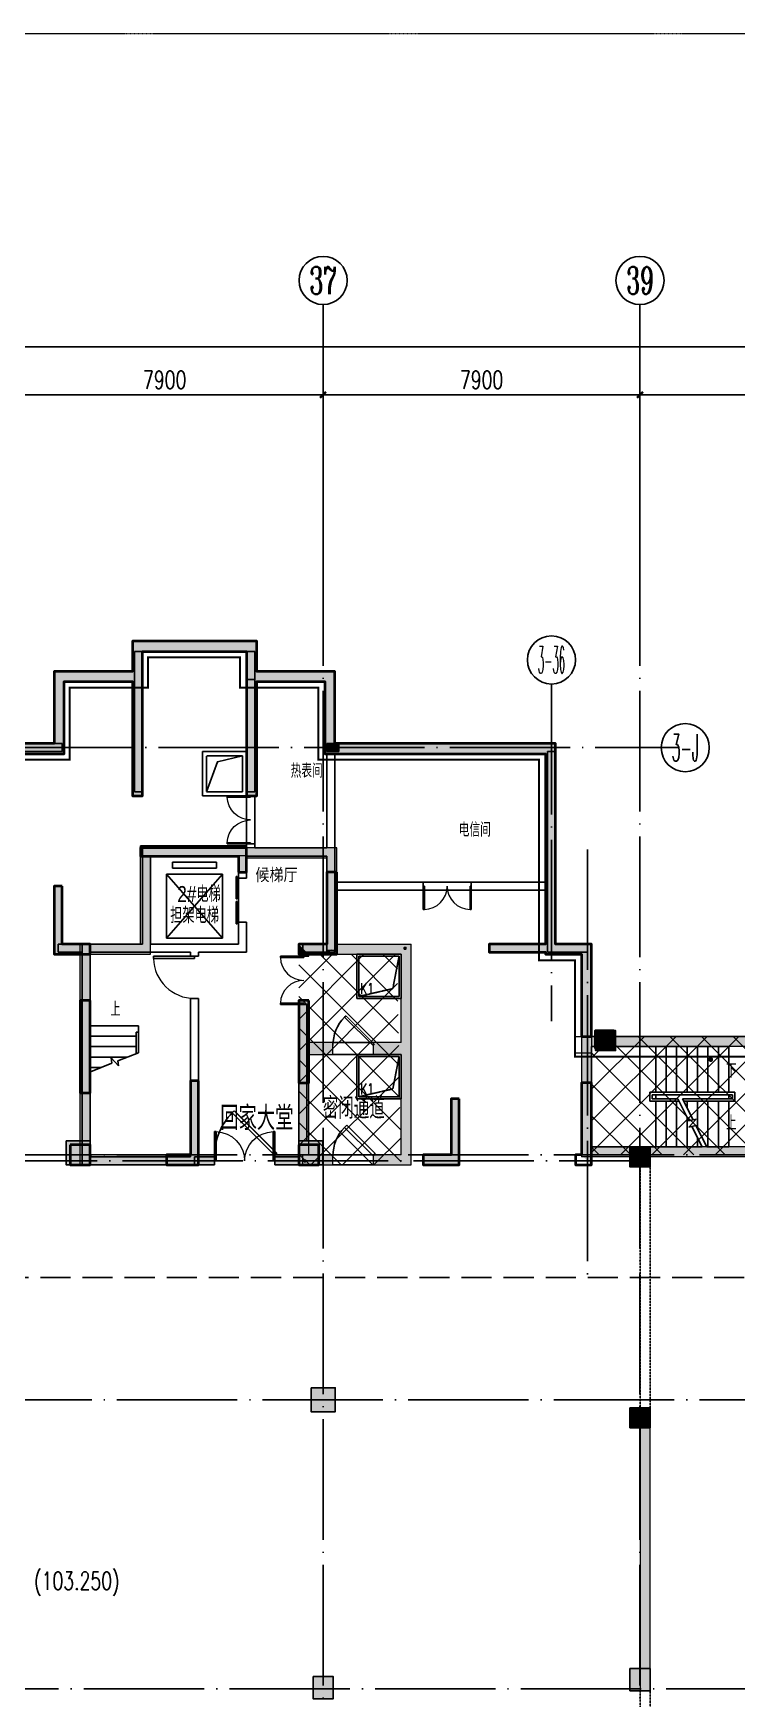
# Model space of a CAD drawing. Extents: x 290727 to 13733020, y 1731457 to 3643100.
# Drawn here: x 663751 to 681288, y 1839174 to 1880676 of the extents above; entities that cross this region are included whole.
import ezdxf
from ezdxf.enums import TextEntityAlignment as Align

# ---------------------------------------------------------------- set-up
doc = ezdxf.new("R2010")
doc.units = 0
doc.header["$LTSCALE"] = 10
for name, pattern in [('ACAD_ISO05W100', [33, 24, -3, 0, -3, 0, -3]), ('DASH', [0.35, 0.25, -0.1]), ('DASHED', [0.75, 0.5, -0.25]), ('DOTE', [2.42, 2, -0.2, 0.02, -0.2])]:
    doc.linetypes.add(name, pattern=pattern)
doc.layers.get('0').update_dxf_attribs({"linetype": 'CONTINUOUS'})
for name, color, linetype in [('-A-车行道路', 8, 'CONTINUOUS'), ('AXIS', 3, 'CONTINUOUS'), ('AXIS_TEXT', 7, 'CONTINUOUS'), ('COLUMN', 9, 'CONTINUOUS'), ('DIM_LEAD', 3, 'CONTINUOUS'), ('DIM_SYMB', 3, 'CONTINUOUS'), ('DOTE', 8, 'DOTE'), ('EVTR', 2, 'CONTINUOUS'), ('PROMPT', 1, 'CONTINUOUS'), ('PUB_HATCH', 8, 'CONTINUOUS'), ('PUB_TEXT', 7, 'CONTINUOUS'), ('SPACE_HATCH', 8, 'CONTINUOUS'), ('STAIR', 2, 'CONTINUOUS'), ('WALL', 255, 'CONTINUOUS'), ('WINDOW', 4, 'CONTINUOUS'), ('X-人防$0$PUB_HATCH', 8, 'CONTINUOUS'), ('主楼轴线', 8, 'CONTINUOUS'), ('人防4..30$0$人防4..30$0$SPACE_HATCH', 8, 'CONTINUOUS'), ('作业图', 4, 'CONTINUOUS'), ('填充', 8, 'CONTINUOUS'), ('房间名称', 7, 'CONTINUOUS'), ('文字', 4, 'CONTINUOUS'), ('防火分区示意线', 4, 'CONTINUOUS'), ('集水坑', 181, 'DASH'), ('雨水管', 2, 'CONTINUOUS')]:
    doc.layers.add(name, color=color, linetype=linetype)
for name, color, linetype, lineweight in [('_0', 7, 'CONTINUOUS', 15), ('X-人防$0$人防', 210, 'CONTINUOUS', 20), ('人防', 210, 'CONTINUOUS', 20), ('人防4..30$0$人防4..30$0$人防', 210, 'CONTINUOUS', 20), ('用地红线', 1, 'CONTINUOUS', 13), ('砼墙', 8, 'CONTINUOUS', 35)]:
    doc.layers.add(name, color=color, linetype=linetype, lineweight=lineweight)
doc.layers.add('DIM_MODI', color=6, linetype='CONTINUOUS', plot=False)
doc.layers.get('0').off()
doc.styles.add('_TCH_AXIS', font='COMPLEX', dxfattribs={"bigfont": 'GBCBIG'})
doc.styles.add('_TCH_DIM', font='SIMPLEX', dxfattribs={"bigfont": 'GBCBIG'})
doc.styles.add('_TCH_DIM_T3', font='SIMPLEX', dxfattribs={"width": 0.705882, "bigfont": 'GBCBIG'})
doc.styles.add('COMPLEX', font='COMPLEX')
doc.styles.add('HNSJY', font='HNSJY-07', dxfattribs={"width": 0.8, "bigfont": 'HNSJY-HZ'})
doc.styles.get("Standard").update_dxf_attribs({"font": 'rs.shx', "bigfont": 'hztxt.shx'})
doc.dimstyles.new('_TCH_ARCH&&150', dxfattribs={"dimtxt": 446.25, "dimasz": 150, "dimexe": 375, "dimexo": 450, "dimgap": 150, "dimtad": 1, "dimdec": 0, "dimzin": 0, "dimdsep": 46, "dimtxsty": '_TCH_DIM_T3', "dimblk": 'ARCHTICK', "dimcen": 0.09, "dimclrt": 7, "dimazin": 2, "dimtfac": 1, "dimtdec": 0, "dimtix": 1, "dimtmove": 2, "dimatfit": 3, "dimfxl": 1, "dimtolj": 1, "dimtzin": 0, "dimarcsym": 0})

# ---------------------------------------------------------------- blocks, each defined once
blk = doc.blocks.new('_AXISO')
blk.add_circle((0, 0), 0.5)
at = {"layer": 'AXIS_TEXT', "style": 'COMPLEX', "width": 1.041667}
blk.add_attdef('A', text='', height=0.56, dxfattribs=at).set_placement((-0.25, -0.28), (0.25, -0.28), align=Align.FIT)
blk = doc.blocks.new('_ArchTick')
at = {"color": 0, "linetype": 'ByBlock', "const_width": 0.4}
blk.add_lwpolyline([(-0.5, -0.5), (0.5, 0.5)], dxfattribs=at)
blk = doc.blocks.new('*D135')
at = {"layer": 'AXIS', "color": 0, "linetype": 'Continuous', "lineweight": -2, "transparency": 16777216}
for p, q in [((16384, 127685), (16384, 132560)), ((235384, 127685), (235384, 132560)), ((16384, 132185), (235384, 132185))]:
    blk.add_line(p, q, dxfattribs=at)
at = {"layer": 'AXIS', "color": 0, "linetype": 'Continuous', "lineweight": -2, "transparency": 16777216, "xscale": 150, "yscale": 150, "zscale": 150, "rotation": 180}
blk.add_blockref('_ArchTick', (16384, 132185), dxfattribs=at)
at = {"layer": 'AXIS', "color": 0, "linetype": 'Continuous', "lineweight": -2, "transparency": 16777216, "xscale": 150, "yscale": 150, "zscale": 150}
blk.add_blockref('_ArchTick', (235384, 132185), dxfattribs=at)
at = {"layer": 'AXIS', "color": 7, "linetype": 'Continuous', "transparency": 16777216, "insert": (125884, 132559), "char_height": 446.2, "attachment_point": 5, "style": '_TCH_DIM_T3'}
blk.add_mtext('\\A1;219000', dxfattribs=at)
blk = doc.blocks.new('*D160')
at = {"layer": 'AXIS', "color": 0, "linetype": 'Continuous', "lineweight": -2, "transparency": 16777216}
for p, q in [((178148.64318, 127685.47137), (178148.64318, 131360.47137)), ((186048.64318, 127685.47137), (186048.64318, 131360.47137)), ((178148.64318, 130985.47137), (186048.64318, 130985.47137))]:
    blk.add_line(p, q, dxfattribs=at)
at = {"layer": 'AXIS', "color": 0, "linetype": 'Continuous', "lineweight": -2, "transparency": 16777216, "xscale": 150, "yscale": 150, "zscale": 150, "rotation": 180}
blk.add_blockref('_ArchTick', (178148.64318, 130985.47137), dxfattribs=at)
at = {"layer": 'AXIS', "color": 0, "linetype": 'Continuous', "lineweight": -2, "transparency": 16777216, "xscale": 150, "yscale": 150, "zscale": 150}
blk.add_blockref('_ArchTick', (186048.64318, 130985.47137), dxfattribs=at)
at = {"layer": 'AXIS', "color": 7, "linetype": 'Continuous', "transparency": 16777216, "insert": (182098.64318, 131358.59637), "char_height": 446.25, "attachment_point": 5, "style": '_TCH_DIM_T3'}
blk.add_mtext('\\A1;7900', dxfattribs=at)
blk = doc.blocks.new('*D161')
at = {"layer": 'AXIS', "color": 0, "linetype": 'Continuous', "lineweight": -2, "transparency": 16777216}
for p, q in [((186048.64318, 127685.47137), (186048.64318, 131360.47137)), ((193948.64318, 127685.47137), (193948.64318, 131360.47137)), ((186048.64318, 130985.47137), (193948.64318, 130985.47137))]:
    blk.add_line(p, q, dxfattribs=at)
at = {"layer": 'AXIS', "color": 0, "linetype": 'Continuous', "lineweight": -2, "transparency": 16777216, "xscale": 150, "yscale": 150, "zscale": 150, "rotation": 180}
blk.add_blockref('_ArchTick', (186048.64318, 130985.47137), dxfattribs=at)
at = {"layer": 'AXIS', "color": 0, "linetype": 'Continuous', "lineweight": -2, "transparency": 16777216, "xscale": 150, "yscale": 150, "zscale": 150}
blk.add_blockref('_ArchTick', (193948.64318, 130985.47137), dxfattribs=at)
at = {"layer": 'AXIS', "color": 7, "linetype": 'Continuous', "transparency": 16777216, "insert": (189998.64318, 131358.59637), "char_height": 446.25, "attachment_point": 5, "style": '_TCH_DIM_T3'}
blk.add_mtext('\\A1;7900', dxfattribs=at)
blk = doc.blocks.new('*D162')
at = {"layer": 'AXIS', "color": 0, "linetype": 'Continuous', "lineweight": -2, "transparency": 16777216}
for p, q in [((193948.64318, 127685.47137), (193948.64318, 131360.47137)), ((201848.64318, 127685.47137), (201848.64318, 131360.47137)), ((193948.64318, 130985.47137), (201848.64318, 130985.47137))]:
    blk.add_line(p, q, dxfattribs=at)
at = {"layer": 'AXIS', "color": 0, "linetype": 'Continuous', "lineweight": -2, "transparency": 16777216, "xscale": 150, "yscale": 150, "zscale": 150, "rotation": 180}
blk.add_blockref('_ArchTick', (193948.64318, 130985.47137), dxfattribs=at)
at = {"layer": 'AXIS', "color": 0, "linetype": 'Continuous', "lineweight": -2, "transparency": 16777216, "xscale": 150, "yscale": 150, "zscale": 150}
blk.add_blockref('_ArchTick', (201848.64318, 130985.47137), dxfattribs=at)
at = {"layer": 'AXIS', "color": 7, "linetype": 'Continuous', "transparency": 16777216, "insert": (197898.64318, 131358.59637), "char_height": 446.25, "attachment_point": 5, "style": '_TCH_DIM_T3'}
blk.add_mtext('\\A1;7900', dxfattribs=at)
blk = doc.blocks.new('$DorLib2D$00000001')
for p, q in [((0.45, 0.975), (0.5, 0.975)), ((0.45, 0), (0.45, 0.975)), ((0.5, 0), (0.5, 0.975)), ((0.5, 0), (0.45, 0))]:
    blk.add_line(p, q)
at = {"lineweight": 13}
blk.add_arc((0.475, 0), 0.975, 91.4693, 180, dxfattribs=at)
blk = doc.blocks.new('$DorLib2D$00000127')
at = {"color": 0, "linetype": 'Continuous'}
for p, q in [((-0.033, 0.795, -93.75), (-0.533, 0.795, -93.75)), ((-0.533, 0.795, -93.75), (-0.533, 0.69, -93.75)), ((-0.033, 0.795, -93.75), (-0.033, 0.69, -93.75)), ((0.033, 0.795, -93.75), (0.033, 0.69, -93.75)), ((0.533, 0.795, -93.75), (0.033, 0.795, -93.75)), ((0.533, 0.795, -93.75), (0.533, 0.69, -93.75)), ((-0.033, 0.69, -93.75), (-0.533, 0.69, -93.75)), ((0.5, 0.5, -93.75), (-0.5, 0.5, -93.75)), ((0.533, 0.69, -93.75), (0.033, 0.69, -93.75))]:
    blk.add_line(p, q, dxfattribs=at)
blk = doc.blocks.new('$DorLib2D$00000002')
for p, q in [((-0.5, 0), (-0.5, 0.4875)), ((-0.475, 0.4875), (-0.5, 0.4875)), ((-0.475, 0), (-0.475, 0.4875)), ((0.475, 0), (0.475, 0.4875)), ((0.475, 0.4875), (0.5, 0.4875)), ((0.5, 0), (0.5, 0.4875)), ((-0.5, 0), (-0.475, 0)), ((0.5, 0), (0.475, 0))]:
    blk.add_line(p, q)
at = {"lineweight": 13}
for centre, start, end in [((-0.4875, 0), 0, 88.53072), ((0.4875, 0), 91.46928, 180)]:
    blk.add_arc(centre, 0.4875, start, end, dxfattribs=at)
blk = doc.blocks.new('A$C26CF02E8')
at = {"layer": '用地红线', "color": 1, "linetype": 'ACAD_ISO05W100', "ltscale": 0.1}
blk.add_lwpolyline([(15026, 140864), (243102, 140866), (258103, 125865), (258104, 39), (205527, 36), (8170, 25), (26, 25), (26, 10201), (25, 125862)], close=True, dxfattribs=at)
blk = doc.blocks.new('_FZH')
blk.add_lwpolyline([(-0.5, -0.5), (0.5, -0.5), (0.5, 0.5), (-0.5, 0.5)], close=True)
at = {"layer": 'PUB_HATCH'}
blk.add_solid([(-0.5, -0.5), (0.5, -0.5), (-0.5, 0.5), (0.5, 0.5)], dxfattribs=at)
blk = doc.blocks.new('X-人防$0$$DorLib2D$00000083')
for p, q in [((-0.207, 0.782), (-0.172, 0.817)), ((0.5, 0.075), (-0.207, 0.782)), ((0.5, 0.075), (0.535, 0.11))]:
    blk.add_line(p, q)
at = {"const_width": 0.025}
blk.add_lwpolyline([(0.535, 0.11), (-0.172, 0.817)], dxfattribs=at)
blk.add_arc((0.5, 0.075), 1, 135, 180)
blk = doc.blocks.new('X-人防$0$$DorLib2D$00000002')
for p, q in [((-0.5, 0), (-0.5, 0.4875)), ((-0.475, 0.4875), (-0.5, 0.4875)), ((-0.475, 0), (-0.475, 0.4875)), ((0.475, 0), (0.475, 0.4875)), ((0.475, 0.4875), (0.5, 0.4875)), ((0.5, 0), (0.5, 0.4875)), ((-0.5, 0), (-0.475, 0)), ((0.5, 0), (0.475, 0))]:
    blk.add_line(p, q)
at = {"lineweight": 13}
for centre, start, end in [((-0.4875, 0), 0, 88.53072), ((0.4875, 0), 91.46928, 180)]:
    blk.add_arc(centre, 0.4875, start, end, dxfattribs=at)
blk = doc.blocks.new('X-人防$0$$DorLib2D$00000079')
for p, q in [((-0.207, 0.807), (-0.151, 0.864)), ((0.557, 0.157), (-0.151, 0.864)), ((0.5, 0.1), (-0.207, 0.807)), ((0.5, 0.1), (0.557, 0.157))]:
    blk.add_line(p, q)
blk.add_arc((0.5, 0.1), 1, 135, 180)
blk = doc.blocks.new('A$C4605627C')
at = {"layer": '雨水管', "color": 2}
blk.add_lwpolyline([(1100, 0), (0, 0), (0, 1100), (1100, 1100)], close=True, dxfattribs=at)
at = {"layer": '雨水管', "color": 2, "linetype": 'DASH'}
blk.add_lwpolyline([(1050, 50), (50, 50), (50, 1050), (1050, 1050)], close=True, dxfattribs=at)
blk.add_lwpolyline([(1050, 1050), (894, 244), (50, 50)], dxfattribs=at)
at = {"layer": 'PUB_TEXT', "color": 6, "style": '_TCH_AXIS', "width": 0.705882}
blk.add_text('K1', height=275.4, dxfattribs=at).set_placement((82, 102))
blk = doc.blocks.new('A$C55C93FC2')
at = {"layer": 'AXIS', "linetype": 'Continuous'}
for p, q in [((186048.6, 127235.5), (186048.6, 133235.5)), ((193948.6, 127235.5), (193948.6, 133235.5))]:
    blk.add_line(p, q, dxfattribs=at)
at = {"layer": 'DOTE', "linetype": 'DOTE', "ltscale": 150}
for p, q in [((186048.6, 127235.5), (186048.6, 52513.6)), ((193948.6, 127235.5), (193948.6, 52513.6)), ((10299.5, 112042.4), (252290.8, 112042.4)), ((10299.5, 105942.4), (252290.8, 105942.4)), ((107484.1, 98742.4), (252290.8, 98742.4))]:
    blk.add_line(p, q, dxfattribs=at)
at = {"layer": 'AXIS', "linetype": 'Continuous'}
ref = blk.add_blockref('_AXISO', (186048.6, 133835.5), dxfattribs=dict(at, xscale=1200, yscale=1200, zscale=1200))
ref.add_attrib('A', '37', dxfattribs={"layer": 'AXIS_TEXT', "linetype": 'Continuous', "height": 678.82, "style": '_TCH_AXIS', "width": 0.636364}).set_placement((185709.2, 133496.1), (186388.1, 133496.1), align=Align.FIT)
ref = blk.add_blockref('_AXISO', (193948.6, 133835.5), dxfattribs=dict(at, xscale=1200, yscale=1200, zscale=1200))
ref.add_attrib('A', '39', dxfattribs={"layer": 'AXIS_TEXT', "linetype": 'Continuous', "height": 678.82, "style": '_TCH_AXIS', "width": 0.636364}).set_placement((193609.2, 133496.1), (194288.1, 133496.1), align=Align.FIT)
for p1, p2, distance, picture, middle in [((16384.1, 127235.5), (235384.4, 127235.5), 4950, '*D135', (125884.3, 132558.6)), ((178148.6, 127235.5), (186048.6, 127235.5), 3750, '*D160', (182098.6, 131358.6)), ((186048.6, 127235.5), (193948.6, 127235.5), 3750, '*D161', (189998.6, 131358.6)), ((193948.6, 127235.5), (201848.6, 127235.5), 3750, '*D162', (197898.6, 131358.6))]:
    dim = blk.add_aligned_dim(p1=p1, p2=p2, distance=distance, dimstyle='_TCH_ARCH&&150', dxfattribs=at)
    dim.commit()
    dim.dimension.update_dxf_attribs({"geometry": picture, "text_midpoint": middle})
blk = doc.blocks.new('车库建筑作业图')
at = {"layer": '_0'}
h = blk.add_hatch(color=8, dxfattribs=at)
h.dxf.hatch_style = 1
h.paths.add_polyline_path([(677770, 2241129), (677770, 2241579), (678220, 2241579), (678220, 2241129)])
h.paths.add_polyline_path([(670370, 2238730), (670370, 2238230), (670870, 2238230), (670870, 2238730)], flags=17)
h.paths.add_polyline_path([(664670, 2238730), (664670, 2238230), (665170, 2238230), (665170, 2238730)], flags=17)
h.paths.add_polyline_path([(677270, 2238230), (677670, 2238230), (677670, 2240280), (677420, 2240280), (677420, 2238480), (677270, 2238480)], flags=17)
h.paths.add_polyline_path([(661370, 2239880), (661170, 2239880), (661170, 2238230), (662070, 2238230), (662070, 2238480), (661370, 2238480)], flags=17)
h.paths.add_polyline_path([(665170, 2242330), (664920, 2242330), (664920, 2240030), (665170, 2240030)], flags=17)
h.paths.add_polyline_path([(670620, 2242330), (670370, 2242330), (670370, 2240280), (670620, 2240280)], flags=17)
h.paths.add_polyline_path([(668870, 2245530), (669070, 2245530), (669070, 2246130), (666420, 2246130), (666420, 2245930), (666670, 2245930), (666670, 2245930), (668870, 2245930)], flags=17)
h.paths.add_polyline_path([(667870, 2240330), (667670, 2240330), (667670, 2238480), (667070, 2238480), (667070, 2238230), (667870, 2238230)], flags=17)
h.paths.add_polyline_path([(671320, 2245530), (671070, 2245530), (671070, 2243730), (670370, 2243730), (670370, 2243480), (671320, 2243480)], flags=17)
h.paths.add_polyline_path([(674370, 2239880), (674170, 2239880), (674170, 2238480), (673470, 2238480), (673470, 2238230), (674370, 2238230)], flags=17)
h.paths.add_polyline_path([(664470, 2245180), (664270, 2245180), (664270, 2243480), (665170, 2243480), (665170, 2243730), (664470, 2243730)], flags=17)
h.paths.add_polyline_path([(660420, 2243530), (660420, 2243730), (658970, 2243730), (658970, 2244130), (658770, 2244130), (658770, 2243530)], flags=17)
h.paths.add_polyline_path([(657670, 2238480), (657670, 2238230), (658270, 2238230), (658270, 2238480), (658070, 2238480), (658070, 2239880), (657870, 2239880), (657870, 2238480)], flags=17)
h.paths.add_polyline_path([(654770, 2239880), (654570, 2239880), (654570, 2238480), (653870, 2238480), (653870, 2238230), (654770, 2238230)], flags=17)
h.paths.add_polyline_path([(651020, 2242330), (650770, 2242330), (650770, 2240030), (651020, 2240030)], flags=17)
h.paths.add_polyline_path([(645570, 2242330), (645320, 2242330), (645320, 2240280), (645570, 2240280)], flags=17)
h.paths.add_polyline_path([(657170, 2244130), (656970, 2244130), (656970, 2243730), (655520, 2243730), (655520, 2243530), (657170, 2243530)], flags=17)
h.paths.add_polyline_path([(646870, 2245530), (647070, 2245530), (647070, 2245930), (649270, 2245930), (649270, 2245930), (649520, 2245930), (649520, 2246130), (646870, 2246130)], flags=17)
h.paths.add_polyline_path([(648270, 2240330), (648070, 2240330), (648070, 2238230), (648870, 2238230), (648870, 2238480), (648270, 2238480)], flags=17)
h.paths.add_polyline_path([(644870, 2245530), (644620, 2245530), (644620, 2243480), (645570, 2243480), (645570, 2243730), (644870, 2243730)], flags=17)
h.paths.add_polyline_path([(651670, 2245180), (651470, 2245180), (651470, 2243730), (650770, 2243730), (650770, 2243480), (651670, 2243480)], flags=17)
h.paths.add_polyline_path([(651370, 2245930), (651370, 2246230), (651670, 2246230), (651670, 2245930)], flags=17)
edge = h.paths.add_edge_path(flags=17)
edge.add_line((677420, 2238480), (677270, 2238480))
edge.add_line((677270, 2238480), (677270, 2238230))
edge.add_line((677270, 2238230), (677670, 2238230))
h.paths.add_polyline_path([(677670, 2241430), (677670, 2241930), (677670, 2243730), (676770, 2243730), (676770, 2248730), (671270, 2248730), (671270, 2250530), (669320, 2250530), (669320, 2251280), (666220, 2251280), (666220, 2250530), (664270, 2250530), (664270, 2248730), (651670, 2248730), (651670, 2250530), (649720, 2250530), (649720, 2251280), (646620, 2251280), (646620, 2250530), (644670, 2250530), (644670, 2248730), (639170, 2248730), (639170, 2243730), (638270, 2243730), (638270, 2238230), (643720, 2238230), (643720, 2237156), (643970, 2237156), (643970, 2238480), (641770, 2238480), (641770, 2239880), (641570, 2239880), (641570, 2238480), (638520, 2238480), (638520, 2243480), (639420, 2243480), (639420, 2243530), (640820, 2243530), (640820, 2243730), (639420, 2243730), (639420, 2248480), (644920, 2248480), (644920, 2250280), (646620, 2250280), (646620, 2247430), (646870, 2247430), (646870, 2251030), (649470, 2251030), (649470, 2247430), (649720, 2247430), (649720, 2250280), (651420, 2250280), (651420, 2248480), (656970, 2248480), (656970, 2247080), (657170, 2247080), (657170, 2248480), (658770, 2248480), (658770, 2247080), (658970, 2247080), (658970, 2248480), (664520, 2248480), (664520, 2250280), (666220, 2250280), (666220, 2247430), (666470, 2247430), (666470, 2251030), (669070, 2251030), (669070, 2247430), (669320, 2247430), (669320, 2250280), (671020, 2250280), (671020, 2248480), (676520, 2248480), (676520, 2243730), (675120, 2243730), (675120, 2243530), (676520, 2243530), (676520, 2243480), (677420, 2243480), (677420, 2241430)])
at = {"layer": 'PUB_HATCH', "linetype": 'Continuous'}
for points in [[(666270, 2251030), (666270, 2247530), (666470, 2247530), (666470, 2251030)], [(669270, 2250330), (669270, 2251030), (669070, 2251030), (669070, 2250330)], [(664470, 2248730), (657070, 2248730), (657070, 2248530), (664470, 2248530)], [(671170, 2248530), (671370, 2248730), (671070, 2248730), (671070, 2248530)], [(671370, 2248530), (671370, 2248730), (671170, 2248530)], [(676570, 2245180), (676770, 2245180), (676770, 2248530), (676570, 2248530)], [(676570, 2243530), (676770, 2243730), (676770, 2245180), (676570, 2245180)], [(677570, 2243730), (676770, 2243730), (676570, 2243530), (677570, 2243530)]]:
    blk.add_hatch(color=256, dxfattribs=at).paths.add_polyline_path(points)
at = {"layer": 'SPACE_HATCH'}
for points in [[(677670, 2241180), (677420, 2241430), (677420, 2238431), (677670, 2238681)], [(682390, 2241270), (682290, 2241430), (677420, 2241430), (677670, 2241180), (682290, 2241180)], [(682540, 2238431), (682290, 2238681), (677670, 2238681), (677420, 2238431)]]:
    blk.add_hatch(color=256, dxfattribs=at).paths.add_polyline_path(points)
at = {"layer": 'X-人防$0$PUB_HATCH'}
for points in [[(666420, 2243731), (666670, 2243481), (666670, 2245931), (666420, 2246181)], [(669070, 2246181), (666420, 2246181), (666670, 2245931), (669070, 2245931)], [(671070, 2245880), (671320, 2246130), (669070, 2246130), (669070, 2245880)], [(671195, 2243606), (671320, 2243731), (671320, 2246130), (671070, 2245880), (671070, 2243731)], [(664920, 2243731), (665170, 2243481), (666670, 2243481), (666420, 2243731)], [(664920, 2238231), (665170, 2238481), (665170, 2243481), (664920, 2243731)], [(670370, 2243731), (670620, 2243481), (671070, 2243481), (671195, 2243606), (671070, 2243731)], [(670370, 2243731), (670370, 2243431), (670620, 2243431), (670620, 2243481)], [(671320, 2243581), (671320, 2243481), (671195, 2243606), (671070, 2243481), (671070, 2243581)], [(671195, 2243606), (671320, 2243481), (672920, 2243481), (673170, 2243731), (671320, 2243731)], [(673004, 2241131), (673170, 2241131), (673170, 2243731), (672920, 2243481), (672920, 2241281)], [(670620, 2241281), (670620, 2242231), (670370, 2242231), (670370, 2241131), (670537, 2241131)], [(670370, 2238231), (670620, 2238481), (670620, 2240981), (670537, 2241131), (670370, 2241131)], [(670620, 2240981), (671220, 2240981), (671220, 2241281), (670620, 2241281), (670537, 2241131)], [(672920, 2241281), (672220, 2241281), (672220, 2240981), (672920, 2240981), (673004, 2241131)], [(672920, 2238481), (673170, 2238231), (673170, 2241131), (673004, 2241131), (672920, 2240981)], [(664920, 2238231), (668270, 2238231), (668270, 2238481), (665170, 2238481)], [(670470, 2238481), (669770, 2238481), (669770, 2238231), (670470, 2238231)], [(670370, 2238231), (671220, 2238231), (671220, 2238481), (670620, 2238481)], [(672920, 2238481), (672220, 2238481), (672220, 2238231), (673170, 2238231)]]:
    blk.add_hatch(color=256, dxfattribs=at).paths.add_polyline_path(points)
at = {"layer": '人防4..30$0$人防4..30$0$SPACE_HATCH'}
for points in [[(678877, 2238580), (678877, 2238181), (679127, 2238181), (679127, 2238580)], [(679127, 2225131), (679127, 2232181), (678877, 2232181), (678877, 2225131)]]:
    blk.add_hatch(color=256, dxfattribs=at).paths.add_polyline_path(points)
at = {"layer": '填充', "linetype": 'Continuous'}
h = blk.add_hatch(dxfattribs=at)
h.set_pattern_fill('ANSI37', color=256, scale=350, style=0)
h.set_pattern_definition([(45, (0, 0), (-392.8862, 392.8862), []), (135, (0, 0), (-392.8862, -392.8862), [])])
h.paths.add_polyline_path([(670370, 2243480), (672820, 2243480), (672920, 2238230), (670370, 2238230)])
h = blk.add_hatch(dxfattribs=at)
h.set_pattern_fill('ANSI37', color=256, scale=350, style=0)
h.set_pattern_definition([(135, (1367640.27, 0), (392.8862, 392.8862), []), (45, (1367640.27, 0), (392.8862, -392.8862), [])])
h.paths.add_polyline_path([(677670, 2238479), (677670, 2241425), (682290, 2241430), (682290, 2242924), (689570, 2242924), (689570, 2238481)])
at = {"layer": '-A-车行道路', "linetype": 'DASH', "ltscale": 300}
blk.add_lwpolyline([(708777, 2235430), (647277, 2235430)], dxfattribs=at)
at = {"layer": '_0', "linetype": 'Continuous'}
for p, q in [((677270, 2241029), (677270, 2241429)), ((677270, 2241429), (677670, 2241429)), ((677670, 2241429), (677670, 2241029)), ((677270, 2241029), (677670, 2241029))]:
    blk.add_line(p, q, dxfattribs=at)
for points in [[(677770, 2241129), (678220, 2241129), (678220, 2241579), (677770, 2241579)], [(664571, 2238830), (665170, 2238830), (665170, 2238230), (664571, 2238230)], [(670971, 2238830), (670370, 2238830), (670370, 2238231), (670971, 2238231)], [(679127, 2238680), (678627, 2238680), (678627, 2238180), (679127, 2238180)]]:
    blk.add_lwpolyline(points, close=True, dxfattribs=at)
at = {"layer": 'AXIS', "linetype": 'Continuous'}
for p, q in [((676670, 2248716), (676670, 2250216)), ((677905, 2248630), (679405, 2248630))]:
    blk.add_line(p, q, dxfattribs=at)
at = {"layer": 'DIM_LEAD', "linetype": 'Continuous', "const_width": 60}
blk.add_lwpolyline([(680635, 2240827, 1), (680643, 2240887, 1)], format="xyb", close=True, dxfattribs=at)
at = {"layer": 'DIM_MODI', "linetype": 'Continuous'}
for p, q in [((666220, 2250530), (666220, 2251280)), ((666220, 2251280), (669320, 2251280)), ((669320, 2251280), (669320, 2250530)), ((664270, 2248730), (664270, 2250530)), ((664270, 2250530), (666220, 2250530)), ((669320, 2250530), (671270, 2250530)), ((671270, 2250530), (671270, 2248730)), ((651670, 2248730), (664270, 2248730)), ((671270, 2248730), (676770, 2248730)), ((676770, 2248730), (676770, 2243730)), ((676770, 2243730), (677670, 2243730)), ((677670, 2243730), (677670, 2241430)), ((677670, 2241430), (682290, 2241430))]:
    blk.add_line(p, q, dxfattribs=at)
at = {"layer": 'DIM_SYMB'}
blk.add_lwpolyline([(665776, 2241830, 0, 0, 0), (665776, 2241220, 80, 0, 0), (665776, 2240920, 0, 0, 0)], format="xyseb", dxfattribs=at)
at = {"layer": 'DIM_SYMB', "linetype": 'Continuous'}
for points in [[(680920, 2240577, 0, 0, 0), (678370, 2240577, 0, 0, 0), (678370, 2239277, 0, 0, 0), (679190, 2239277, 80, 0, 0), (679490, 2239277, 0, 0, 0)], [(680920, 2239277, 0, 0, 0), (680050, 2239277, 80, 0, 0), (679750, 2239277, 0, 0, 0)]]:
    blk.add_lwpolyline(points, format="xyseb", dxfattribs=at)
at = {"layer": 'EVTR'}
for p, q in [((667220, 2245630), (667220, 2245780)), ((667220, 2245780), (668320, 2245780)), ((668320, 2245780), (668320, 2245630)), ((667070, 2243880), (667070, 2245480)), ((667070, 2245480), (668470, 2245480)), ((668470, 2245480), (667070, 2243880)), ((668470, 2243880), (667070, 2245480)), ((667070, 2243880), (667070, 2245480)), ((668320, 2245630), (667220, 2245630)), ((668470, 2245480), (668470, 2243880)), ((668470, 2243880), (667070, 2243880))]:
    blk.add_line(p, q, dxfattribs=at)
at = {"layer": 'PROMPT', "linetype": 'Continuous'}
for p, q in [((673000, 2243611), (673040, 2243651)), ((673000, 2243651), (673040, 2243611)), ((670500, 2238311), (670540, 2238351)), ((670500, 2238351), (670540, 2238311))]:
    blk.add_line(p, q, dxfattribs=at)
for points in [[(673000, 2243611), (673040, 2243611), (673040, 2243651), (673000, 2243651)], [(670500, 2238311), (670540, 2238311), (670540, 2238351), (670500, 2238351)]]:
    blk.add_lwpolyline(points, close=True, dxfattribs=at)
at = {"layer": 'STAIR'}
for p, q in [((665176, 2241700), (665176, 2240550)), ((666376, 2241700), (665176, 2241700)), ((666316, 2241540), (666316, 2241005)), ((666376, 2241540), (666316, 2241540)), ((666376, 2241700), (666376, 2241540)), ((666376, 2241540), (666376, 2241029)), ((666376, 2241540), (666376, 2241029)), ((666316, 2241440), (665176, 2241440)), ((666316, 2241180), (665176, 2241180)), ((666102, 2240920), (665176, 2240920)), ((665176, 2240550), (665711, 2240764)), ((665711, 2240764), (665696, 2240898)), ((665696, 2240898), (665875, 2240697)), ((665860, 2240823), (666376, 2241029)), ((665875, 2240697), (665860, 2240823)), ((665451, 2240660), (665176, 2240660))]:
    blk.add_line(p, q, dxfattribs=at)
at = {"layer": 'STAIR', "linetype": 'Continuous'}
for p, q in [((679270, 2241181), (677670, 2241181)), ((677670, 2241181), (677670, 2238681)), ((679270, 2241181), (681090, 2241181)), ((679270, 2241181), (679270, 2240041)), ((679270, 2240041), (679270, 2241181)), ((679530, 2241181), (679530, 2240041)), ((679790, 2241181), (679790, 2240041)), ((680050, 2241181), (680050, 2240041)), ((680310, 2241181), (680310, 2240041)), ((680570, 2241181), (680570, 2240041)), ((680830, 2241181), (680830, 2240041)), ((681090, 2241181), (681090, 2240041)), ((679120, 2239821), (679120, 2240041)), ((679120, 2240041), (681240, 2240041)), ((679180, 2239881), (679180, 2239981)), ((679180, 2239981), (681180, 2239981)), ((679821, 2239881), (679180, 2239881)), ((679270, 2239981), (681090, 2239981)), ((679270, 2239881), (679270, 2239981)), ((679821, 2239881), (679270, 2239881)), ((680098, 2239333), (679821, 2239881)), ((681090, 2239881), (679933, 2239881)), ((680199, 2239354), (679933, 2239881)), ((681180, 2239881), (679933, 2239881)), ((681090, 2239881), (681090, 2239981)), ((681180, 2239981), (681180, 2239881)), ((681240, 2240041), (681240, 2239821)), ((679851, 2239821), (679120, 2239821)), ((679270, 2238681), (679270, 2239821)), ((679270, 2238681), (679270, 2239821)), ((679530, 2238681), (679530, 2239821)), ((679790, 2238681), (679790, 2239821)), ((681240, 2239821), (679963, 2239821)), ((680050, 2239649), (680050, 2239821)), ((680050, 2238681), (680050, 2239427)), ((680310, 2239134), (680310, 2239821)), ((680570, 2238681), (680570, 2239821)), ((680830, 2238681), (680830, 2239821)), ((681090, 2238681), (681090, 2239821)), ((680097, 2239175), (680281, 2239371)), ((680271, 2239211), (680097, 2239175)), ((680281, 2239371), (680098, 2239333)), ((680427, 2238681), (680170, 2239190)), ((680539, 2238681), (680271, 2239211)), ((677670, 2238681), (679270, 2238681)), ((680427, 2238681), (679270, 2238681)), ((680310, 2238681), (680310, 2238913)), ((681090, 2238681), (680539, 2238681))]:
    blk.add_line(p, q, dxfattribs=at)
at = {"layer": 'WALL', "linetype": 'Continuous'}
for p, q in [((666270, 2251030), (666270, 2247530)), ((666470, 2251030), (666270, 2251030)), ((666470, 2251030), (666470, 2247530)), ((669070, 2250330), (669070, 2251030)), ((669070, 2251030), (669270, 2251030)), ((669270, 2250330), (669270, 2251030)), ((669070, 2250330), (669270, 2250330)), ((669070, 2250330), (669070, 2247530)), ((669270, 2250330), (669270, 2247530)), ((664470, 2248730), (657070, 2248730)), ((664470, 2248530), (664470, 2248730)), ((671370, 2248730), (671070, 2248730)), ((671070, 2248530), (671070, 2248730)), ((671370, 2248530), (671370, 2248730)), ((664470, 2248530), (657070, 2248530)), ((671170, 2248530), (671070, 2248530)), ((671070, 2246130), (671070, 2248480)), ((671070, 2248480), (671270, 2248480)), ((671170, 2248530), (671170, 2248530)), ((671170, 2248530), (671370, 2248530)), ((671270, 2246030), (671270, 2248480)), ((676570, 2245180), (676570, 2248530)), ((676570, 2248530), (676770, 2248530)), ((676770, 2245180), (676770, 2248530)), ((666470, 2247530), (666270, 2247530)), ((669270, 2247530), (669070, 2247530)), ((669270, 2247430), (669070, 2247430)), ((669270, 2246230), (669070, 2246230)), ((669070, 2246230), (669070, 2246130)), ((669270, 2246130), (669270, 2246230)), ((673470, 2245280), (671270, 2245280)), ((673470, 2245080), (673470, 2245280)), ((676570, 2245280), (674670, 2245280)), ((674670, 2245280), (674670, 2245080)), ((671270, 2245080), (673470, 2245080)), ((674670, 2245080), (676570, 2245080)), ((676570, 2243530), (676570, 2245180)), ((676770, 2243730), (676770, 2245180)), ((664970, 2243730), (664370, 2243730)), ((664370, 2243530), (664370, 2243730)), ((671070, 2243730), (670470, 2243730)), ((670470, 2243530), (670470, 2243730)), ((677570, 2243730), (676770, 2243730)), ((677570, 2243530), (677570, 2243730)), ((664970, 2243530), (664370, 2243530)), ((671070, 2243530), (670470, 2243530)), ((677570, 2243530), (676570, 2243530)), ((670370, 2242230), (670370, 2238430)), ((670570, 2242230), (670370, 2242230)), ((670570, 2242230), (670570, 2238830)), ((668270, 2238430), (667770, 2238430)), ((667770, 2238430), (667770, 2238230)), ((667770, 2238230), (668270, 2238230)), ((668270, 2238230), (668270, 2238430)), ((670370, 2238430), (669770, 2238430)), ((669770, 2238430), (669770, 2238230)), ((669770, 2238230), (670570, 2238230)), ((670570, 2238230), (670570, 2238230))]:
    blk.add_line(p, q, dxfattribs=at)
at = {"layer": 'WALL'}
for p, q in [((666470, 2245255), (666470, 2246130)), ((666470, 2245255), (666470, 2246130)), ((666470, 2246130), (666470, 2243730)), ((668970, 2246130), (666470, 2246130)), ((669070, 2246130), (668970, 2246130)), ((671070, 2246130), (669270, 2246130)), ((666670, 2245930), (666670, 2243730)), ((668870, 2245930), (666670, 2245930)), ((668870, 2245930), (668870, 2245380)), ((669070, 2245380), (669070, 2245930)), ((669170, 2245930), (669070, 2245930)), ((671070, 2245930), (669170, 2245930)), ((671070, 2245930), (671070, 2245180)), ((671270, 2246030), (671270, 2245180)), ((668870, 2245380), (669070, 2245380)), ((671070, 2245180), (671070, 2243530)), ((671270, 2245180), (671270, 2243530)), ((669070, 2244280), (668870, 2244280)), ((668870, 2244280), (668870, 2243730)), ((669070, 2243530), (669070, 2244280)), ((664970, 2243730), (664970, 2238230)), ((666470, 2243730), (664970, 2243730)), ((668870, 2243730), (666670, 2243730)), ((666670, 2243730), (667770, 2243730)), ((667770, 2243730), (668870, 2243730)), ((665170, 2243530), (665170, 2238430)), ((666570, 2243530), (665170, 2243530)), ((666570, 2243530), (667670, 2243530)), ((667670, 2243530), (667670, 2243430)), ((667670, 2243430), (667870, 2243430)), ((667870, 2243430), (667870, 2243530)), ((667870, 2243530), (669070, 2243530)), ((671270, 2243530), (671070, 2243530)), ((667870, 2242380), (667670, 2242380)), ((667670, 2242380), (667670, 2238430)), ((667870, 2238230), (667870, 2242380)), ((667870, 2242230), (667870, 2238330)), ((664970, 2238230), (667870, 2238230)), ((665170, 2238430), (667670, 2238430))]:
    blk.add_line(p, q, dxfattribs=at)
at = {"layer": 'WINDOW', "linetype": 'Continuous'}
for p, q in [((669070, 2246230), (669070, 2247430)), ((669270, 2246230), (669270, 2247430)), ((673470, 2245280), (674670, 2245280)), ((673470, 2245080), (674670, 2245080))]:
    blk.add_line(p, q, dxfattribs=at)
at = {"layer": 'WINDOW', "color": 7}
for p, q in [((671220, 2241281), (672220, 2241281)), ((671220, 2240981), (672220, 2240981))]:
    blk.add_line(p, q, dxfattribs=at)
at = {"layer": 'WINDOW', "color": 0}
for p, q in [((671220, 2238481), (672220, 2238481)), ((671220, 2238231), (672220, 2238231))]:
    blk.add_line(p, q, dxfattribs=at)
at = {"layer": 'WINDOW', "linetype": 'DASHED'}
for p, q in [((678877, 2238181), (678877, 2232181)), ((679127, 2232181), (679127, 2238181)), ((678877, 2225131), (678877, 2219131)), ((679127, 2219131), (679127, 2225131))]:
    blk.add_line(p, q, dxfattribs=at)
at = {"layer": 'X-人防$0$人防', "color": 210}
for p, q in [((666420, 2243731), (666420, 2246181)), ((669070, 2246181), (666420, 2246181)), ((669070, 2245931), (669070, 2246181)), ((671320, 2246130), (669070, 2246130)), ((669070, 2245880), (669070, 2246130)), ((671320, 2243731), (671320, 2246130)), ((666670, 2243481), (666670, 2245931)), ((669070, 2245931), (666670, 2245931)), ((671070, 2245880), (669070, 2245880)), ((671070, 2243731), (671070, 2245880)), ((664920, 2243731), (666420, 2243731)), ((664920, 2238231), (664920, 2243731)), ((670370, 2243731), (671070, 2243731)), ((670370, 2243731), (670370, 2243431)), ((671070, 2243581), (671070, 2243481)), ((671070, 2243581), (671320, 2243581)), ((671320, 2243731), (673170, 2243731)), ((671320, 2243581), (671320, 2243481)), ((673170, 2241131), (673170, 2243731)), ((665170, 2243481), (666670, 2243481)), ((665170, 2238481), (665170, 2243481)), ((670370, 2243431), (670620, 2243431)), ((670620, 2243481), (671070, 2243481)), ((670620, 2243431), (670620, 2243481)), ((671320, 2243481), (672920, 2243481)), ((672920, 2241281), (672920, 2243481)), ((670620, 2242231), (670370, 2242231)), ((670370, 2242231), (670370, 2241131)), ((670620, 2241281), (670620, 2242231)), ((670370, 2238231), (670370, 2241131)), ((671220, 2241281), (670620, 2241281)), ((671220, 2240981), (671220, 2241281)), ((672920, 2241281), (672220, 2241281)), ((672220, 2241281), (672220, 2240981)), ((673170, 2238231), (673170, 2241131)), ((670620, 2240981), (671220, 2240981)), ((670620, 2238481), (670620, 2240981)), ((672220, 2240981), (672920, 2240981)), ((672920, 2238481), (672920, 2240981)), ((664920, 2238231), (668270, 2238231)), ((668270, 2238481), (665170, 2238481)), ((668270, 2238231), (668270, 2238481)), ((670470, 2238481), (669770, 2238481)), ((669770, 2238481), (669770, 2238231)), ((669770, 2238231), (670470, 2238231)), ((670370, 2238231), (671220, 2238231)), ((670470, 2238231), (670470, 2238481)), ((671220, 2238481), (670620, 2238481)), ((671220, 2238231), (671220, 2238481)), ((672920, 2238481), (672220, 2238481)), ((672220, 2238481), (672220, 2238231)), ((672220, 2238231), (673170, 2238231))]:
    blk.add_line(p, q, dxfattribs=at)
at = {"layer": '主楼轴线', "linetype": 'DOTE', "ltscale": 150}
for p, q in [((676670, 2249967), (676670, 2241813)), ((637832, 2248630), (679853, 2248630)), ((677570, 2246093), (677570, 2235369)), ((636932, 2238330), (678953, 2238330))]:
    blk.add_line(p, q, dxfattribs=at)
at = {"layer": '人防'}
for p, q in [((677420, 2241430), (677420, 2238431)), ((682290, 2241430), (677420, 2241430)), ((677670, 2241180), (677670, 2238681)), ((682290, 2241180), (677670, 2241180)), ((682290, 2238681), (677670, 2238681)), ((682540, 2238431), (677420, 2238431))]:
    blk.add_line(p, q, dxfattribs=at)
at = {"layer": '人防4..30$0$人防4..30$0$人防'}
for p, q in [((678877, 2238580), (678877, 2238181)), ((679127, 2238580), (678877, 2238580)), ((678877, 2238181), (679127, 2238181)), ((679127, 2238181), (679127, 2238580)), ((679127, 2232181), (678877, 2232181)), ((678877, 2232181), (678877, 2225131)), ((679127, 2225131), (679127, 2232181)), ((678877, 2225131), (679127, 2225131))]:
    blk.add_line(p, q, dxfattribs=at)
at = {"layer": '用地红线', "color": 1, "linetype": 'ACAD_ISO05W100', "ltscale": 0.1}
blk.add_lwpolyline([(505574, 2266429), (733650, 2266431), (748651, 2251430), (748652, 2125604), (696075, 2125601), (498718, 2125590), (490574, 2125590), (490574, 2135766), (490573, 2251427)], close=True, dxfattribs=at)
at = {"layer": '砼墙'}
for points in [[(677670, 2241430), (677670, 2243730), (676770, 2243730), (676770, 2248730), (671270, 2248730), (671270, 2250530), (669320, 2250530), (669320, 2251280), (666220, 2251280), (666220, 2250530), (664270, 2250530), (664270, 2248730), (651670, 2248730)], [(658970, 2248480), (664520, 2248480), (664520, 2250280), (666220, 2250280), (666220, 2247430), (666470, 2247430), (666470, 2251030), (669070, 2251030), (669070, 2247430), (669320, 2247430), (669320, 2250280), (671020, 2250280), (671020, 2248480), (676520, 2248480), (676520, 2243730), (675120, 2243730), (675120, 2243530), (676520, 2243530), (676520, 2243480), (677420, 2243480), (677420, 2241430), (677670, 2241430)], [(677270, 2238480), (677270, 2238230), (677670, 2238230)], [(677420, 2238480), (677270, 2238480)]]:
    blk.add_lwpolyline(points, dxfattribs=at)
for points in [[(668870, 2245530), (669070, 2245530), (669070, 2246130), (666420, 2246130), (666420, 2245930), (666670, 2245930), (666670, 2245930), (668870, 2245930)], [(671320, 2245530), (671070, 2245530), (671070, 2243730), (670370, 2243730), (670370, 2243480), (671320, 2243480)], [(664470, 2245180), (664270, 2245180), (664270, 2243480), (665170, 2243480), (665170, 2243730), (664470, 2243730)], [(665170, 2242330), (664920, 2242330), (664920, 2240030), (665170, 2240030)], [(670620, 2242330), (670370, 2242330), (670370, 2240280), (670620, 2240280)], [(677770, 2241129), (677770, 2241579), (678220, 2241579), (678220, 2241129)], [(667870, 2240330), (667670, 2240330), (667670, 2238480), (667070, 2238480), (667070, 2238230), (667870, 2238230)], [(677270, 2238230), (677670, 2238230), (677670, 2240280), (677420, 2240280), (677420, 2238480), (677270, 2238480)], [(674370, 2239880), (674170, 2239880), (674170, 2238480), (673470, 2238480), (673470, 2238230), (674370, 2238230)], [(664670, 2238730), (664670, 2238230), (665170, 2238230), (665170, 2238730)], [(670370, 2238730), (670370, 2238230), (670870, 2238230), (670870, 2238730)]]:
    blk.add_lwpolyline(points, close=True, dxfattribs=at)
at = {"layer": '防火分区示意线', "color": 5, "linetype": 'DASH', "ltscale": 300, "const_width": 50, "elevation": -2}
blk.add_lwpolyline([(651257, 2248328), (664657, 2248328), (664657, 2250128), (666607, 2250128), (666607, 2250878), (668907, 2250878), (668907, 2250127), (670857, 2250127), (670857, 2248328), (676357, 2248328), (676357, 2243328), (677257, 2243328), (677257, 2240929), (682770, 2240929)], dxfattribs=at)
at = {"layer": '集水坑', "linetype": 'ByBlock'}
blk.add_lwpolyline([(667970, 2248530), (669070, 2248530), (669070, 2247430), (667970, 2247430)], close=True, dxfattribs=at)
at = {"layer": '集水坑', "linetype": 'DASH'}
blk.add_lwpolyline([(668070, 2248430), (668970, 2248430), (668970, 2247530), (668070, 2247530)], close=True, dxfattribs=at)
at = {"layer": '集水坑', "linetype": 'ByBlock'}
blk.add_lwpolyline([(668070, 2247530), (668343, 2248280), (668970, 2248430)], dxfattribs=at)
at = {"layer": 'AXIS', "linetype": 'Continuous'}
ref = blk.add_blockref('_AXISO', (676670, 2250816), dxfattribs=dict(at, xscale=1200, yscale=1200, zscale=1200))
ref.add_attrib('A', '3-36', dxfattribs={"layer": 'AXIS_TEXT', "linetype": 'Continuous', "height": 678.8, "style": '_TCH_AXIS', "width": 0.269231}).set_placement((676331, 2250477), (677010, 2250477), align=Align.FIT)
ref = blk.add_blockref('_AXISO', (680005, 2248630), dxfattribs=dict(at, xscale=1200, yscale=1200, zscale=1200))
ref.add_attrib('A', '3-J', dxfattribs={"layer": 'AXIS_TEXT', "linetype": 'Continuous', "height": 678.8, "style": '_TCH_AXIS', "width": 0.375}).set_placement((679666, 2248290), (680344, 2248290), align=Align.FIT)
at = {"layer": 'COLUMN', "linetype": 'Continuous', "rotation": 270}
for p, xscale, yscale, zscale in [((678020, 2241329), 500, 500, 500), ((664870, 2238530), 599.9455798044801, 599.532613233896, 599.532613233896), ((670670, 2238530), 599.9455798049457, 600.467386741424, 600.467386741424), ((678877, 2238430), 500, 500, 500), ((670977, 2232380), 600, 600, 600), ((678877, 2231930), 500, 500, 500), ((670977, 2225205), 550, 499.9806261322228, 499.9806261322228), ((678877, 2225405), 550, 499.9806261322228, 499.9806261322228)]:
    blk.add_blockref('_FZH', p, dxfattribs=dict(at, xscale=xscale, yscale=yscale, zscale=zscale))
at = {"layer": 'PUB_TEXT'}
for p in [(671820, 2242381), (671820, 2239881)]:
    blk.add_blockref('A$C4605627C', p, dxfattribs=at)
at = {"layer": 'WINDOW', "linetype": 'Continuous'}
for name, p, xscale, yscale, zscale, rotation in [('$DorLib2D$00000002', (669170, 2246830), -1200, 1200, -1200, 89.9999983373997), ('$DorLib2D$00000002', (674070, 2245180), 1200, 1200, -1200, 180), ('$DorLib2D$00000001', (667770, 2242905), 1050, 1050, -1050, 90)]:
    blk.add_blockref(name, p, dxfattribs=dict(at, xscale=xscale, yscale=yscale, zscale=zscale, rotation=rotation))
at = {"layer": 'WINDOW', "xscale": -1100, "yscale": 200, "zscale": 1100, "rotation": 90}
blk.add_blockref('$DorLib2D$00000127', (668970, 2244830), dxfattribs=at)
at = {"layer": 'WINDOW', "color": 7}
for name, p, xscale, yscale, zscale, rotation in [('X-人防$0$$DorLib2D$00000002', (670495, 2242831), 1200, 1200, 1200, 89.99997788312288), ('X-人防$0$$DorLib2D$00000083', (669020, 2238356), 1500, 1500, 1500, 3.940185420954767e-05)]:
    blk.add_blockref(name, p, dxfattribs=dict(at, xscale=xscale, yscale=yscale, zscale=zscale, rotation=rotation))
at = {"layer": 'WINDOW', "color": 7, "xscale": 1000, "yscale": 1000, "zscale": 1000}
blk.add_blockref('X-人防$0$$DorLib2D$00000083', (671720, 2241131), dxfattribs=at)
at = {"layer": 'WINDOW', "linetype": 'Continuous', "xscale": -1500, "yscale": 1500, "zscale": 1500}
blk.add_blockref('$DorLib2D$00000002', (669020, 2238330), dxfattribs=at)
at = {"layer": 'WINDOW', "color": 0, "xscale": 1000.000000000001, "yscale": 1000.000000000001, "zscale": 1000.000000000001, "rotation": 2.670677886661531e-05}
blk.add_blockref('X-人防$0$$DorLib2D$00000079', (671720, 2238356), dxfattribs=at)
at = {"layer": '文字', "linetype": 'Continuous'}
for name, p in [('A$C26CF02E8', (490548, 2125565)), ('A$C55C93FC2', (484928, 2126437))]:
    blk.add_blockref(name, p, dxfattribs=at)
at = {"layer": 'PUB_TEXT', "style": '_TCH_DIM'}
for s, height, p in [('上', 357, (665672, 2241935)), ('密闭通道', 536.2, (670969, 2239380, 0))]:
    blk.add_text(s, height=height, dxfattribs=at).set_placement(p)
at = {"layer": 'PUB_TEXT', "linetype": 'Continuous', "style": '_TCH_DIM'}
for s, p in [('下', (681025, 2240402)), ('上', (681025, 2239102))]:
    blk.add_text(s, height=357, dxfattribs=at).set_placement(p)
at = {"layer": 'PUB_TEXT', "style": '_TCH_DIM', "width": 0.705882}
blk.add_text('(103.250)', height=446.2, dxfattribs=at).set_placement((663770, 2227645))
at = {"layer": '房间名称', "style": 'HNSJY', "width": 0.8}
for s, p in [('热表间', (670168, 2247880)), ('电信间', (674358, 2246411))]:
    blk.add_text(s, height=350, rotation=0, dxfattribs=at).set_placement(p)
at = {"layer": '房间名称'}
blk.add_text('候梯厅', height=350, dxfattribs=at).set_placement((669289, 2245277))
at = {"layer": '房间名称', "style": 'HNSJY', "width": 0.8}
for s, p in [('2#电梯', (667340, 2244781)), ('担架电梯', (667165, 2244254))]:
    blk.add_text(s, height=400, dxfattribs=at).set_placement(p)
at = {"layer": '文字', "linetype": 'Continuous', "style": 'HNSJY', "width": 0.8}
blk.add_text('回家大堂', height=600, dxfattribs=at).set_placement((668413, 2239099))

msp = doc.modelspace()

# ---------------------------------------------------------------- block references
at = {"layer": '作业图', "linetype": 'Continuous'}
msp.add_blockref('车库建筑作业图', (0, -385756), dxfattribs=at)

doc.saveas('drawing.dxf')
